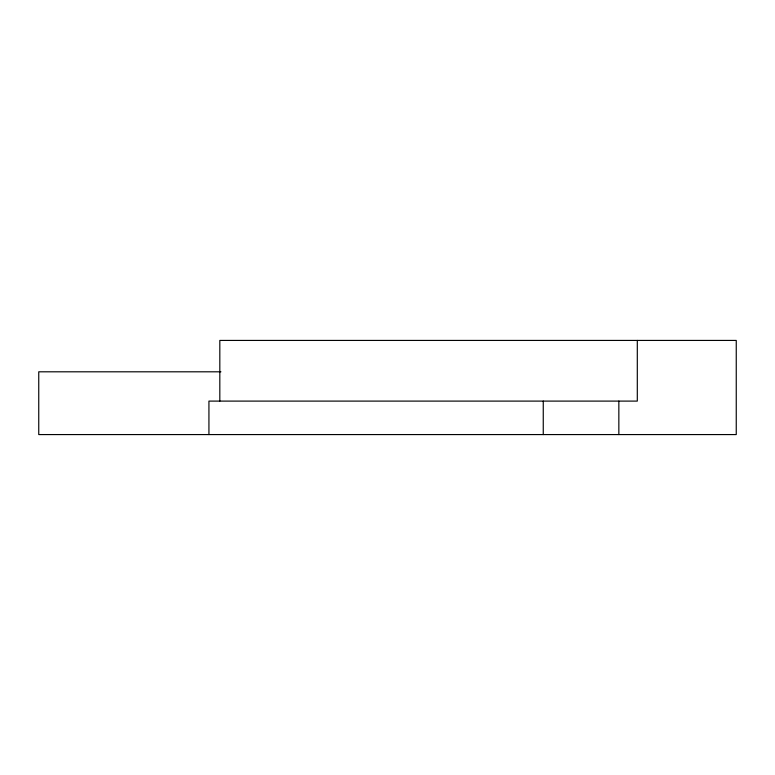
<?xml version="1.0" encoding="UTF-8"?>
<svg xmlns="http://www.w3.org/2000/svg" width="775" height="775" viewBox="0 0 775 775"><rect width="100%" height="100%" fill="white"/><g stroke="black" fill="none" stroke-linecap="round" stroke-linejoin="round"><path stroke-width="1.16" d="M220.923 371.806L38.75 371.806L38.75 434.572L736.25 434.572L736.25 340.428L219.819 340.428L219.819 401.101M637.302 340.428L637.302 401.101L208.93 401.101L208.93 434.572M618.847 401.101L618.847 434.572M543.256 401.101L543.256 434.572"/></g></svg>
